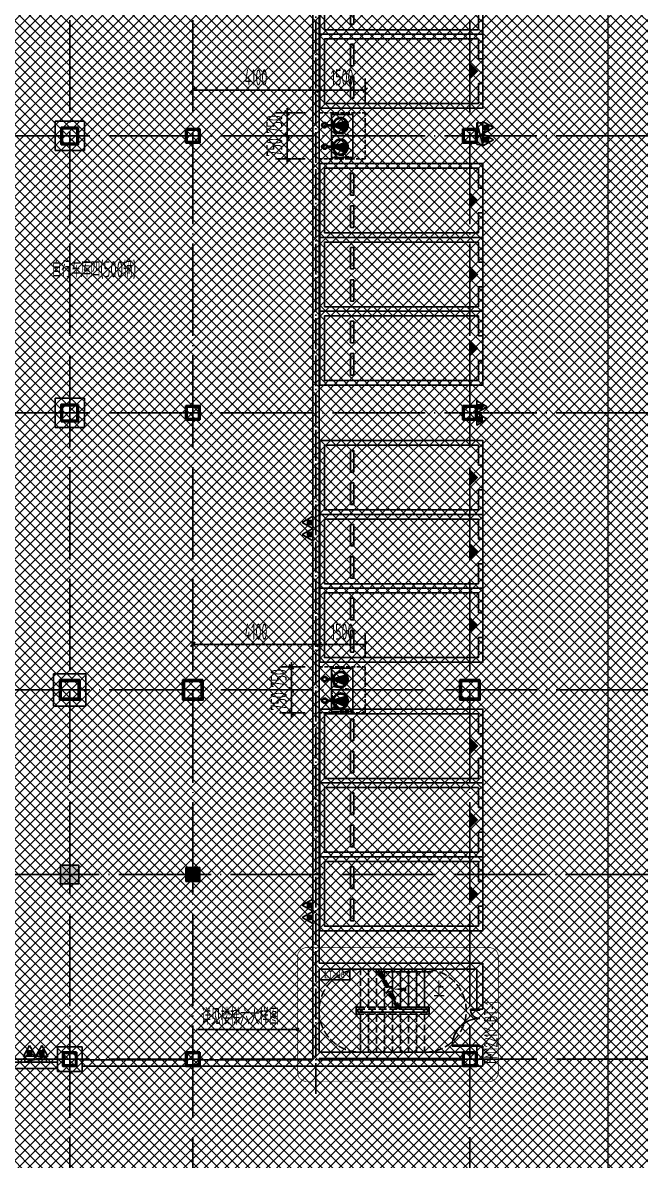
# Model space of a CAD drawing. Extents: x -473190 to 2138458, y -81875 to 2633646.
# Drawn here: x 944880 to 964940, y -43091 to -6132 of the extents above; entities that cross this region are included whole.
import ezdxf
from ezdxf.enums import TextEntityAlignment as Align

# ---------------------------------------------------------------- set-up
doc = ezdxf.new("R2010")
doc.units = 0
doc.header["$LTSCALE"] = 1000
for name, pattern in [('DASH', [0.35, 0.25, -0.1]), ('DOTE', [2.42, 2, -0.2, 0.02, -0.2]), ('排水', [1.1, 1, -0.1])]:
    doc.linetypes.add(name, pattern=pattern)
for name, color, linetype in [('00-停车位', 67, 'Continuous'), ('A-COLUMN', 2, 'Continuous'), ('A-ROOM_NAME', 23, 'Continuous'), ('A-STAIR', 3, 'Continuous'), ('A-WALL', 2, 'Continuous'), ('DIM_LEAD', 3, 'Continuous'), ('DIM_SYMB', 3, 'Continuous'), ('DOOR_FIRE', 4, 'Continuous'), ('DOOR_FIRE_TEXT', 7, 'Continuous'), ('DOTE', 1, 'DOTE'), ('HANDRAIL', 3, 'Continuous'), ('PUB_DIM', 3, 'Continuous'), ('PUB_HATCH', 8, 'Continuous'), ('PUB_TEXT', 7, 'Continuous'), ('SRC-03F$0$A-SYMB-NUMB-T', 4, 'Continuous'), ('SRC-03F$0$A-WALL', 7, 'Continuous'), ('STAIR', 2, 'Continuous'), ('W-EQUIP_消火栓', 7, 'Continuous'), ('W-EQUIP_灭火器', 7, 'Continuous'), ('排水', 4, 'Continuous'), ('索引线', 252, 'Continuous'), ('集水坑', 4, 'Continuous')]:
    doc.layers.add(name, color=color, linetype=linetype)
doc.layers.add('GPS-污水', color=2, linetype='排水', lineweight=40)
doc.layers.add('钢柱', color=51, linetype='Continuous', lineweight=35)
doc.styles.add('8B2_01', font='simhei.ttf', dxfattribs={"width": 0.8})
doc.styles.add('8B2_02', font='tssdeng.shx', dxfattribs={"width": 0.6, "bigfont": 'TSSDCHN.shx'})
doc.styles.add('_TCH_DIM', font='SIMPLEX', dxfattribs={"bigfont": 'GBCBIG'})
doc.styles.add('_TCH_DIM_T3', font='tssdeng.shx', dxfattribs={"width": 0.564706, "bigfont": '@@@tssdchn.shx'})
doc.styles.add('_TCH_WINDOW', font='tssdeng.shx', dxfattribs={"width": 0.8, "height": 3.5, "bigfont": 'tssdchn.shx'})
doc.styles.add('SRC-03F$0$ECADI-TXT', font='simplex.shx', dxfattribs={"bigfont": 'hztxt.shx'})
doc.styles.get("Standard").update_dxf_attribs({"font": 'gbenor.shx', "bigfont": 'gbcbig.shx'})
doc.dimstyles.new('_TCH_ARCH&&150', dxfattribs={"dimtxt": 525, "dimasz": 150, "dimexe": 375, "dimexo": 450, "dimgap": 150, "dimtad": 1, "dimdec": 0, "dimzin": 0, "dimdsep": 46, "dimtxsty": '_TCH_DIM_T3', "dimblk": 'ARCHTICK', "dimcen": 0.09, "dimclrt": 7, "dimazin": 2, "dimtfac": 1, "dimtdec": 0, "dimtix": 1, "dimtmove": 2, "dimatfit": 3, "dimfxl": 0, "dimtolj": 1, "dimtzin": 0, "dimarcsym": 0})

# ---------------------------------------------------------------- blocks, each defined once
blk = doc.blocks.new('车位2400x5300')
at = {"layer": '00-停车位', "color": 251}
for p, q in [((-875, -1000), (-175, -1000)), ((-875, -1100), (-875, -1000)), ((-875, -1100), (-175, -1100)), ((-175, -1100), (-175, -1000)), ((175, -1000), (875, -1000)), ((175, -1100), (175, -1000)), ((175, -1100), (875, -1100)), ((875, -1100), (875, -1000)), ((400, -5300), (-400, -5300))]:
    blk.add_line(p, q, dxfattribs=at)
blk.add_lwpolyline([(400, -5150), (400, -5300), (1200, -5300), (1200, 0), (-1200, 0), (-1200, -5300), (-400, -5300), (-400, -5150), (-1050, -5150), (-1050, -150), (1050, -150), (1050, -5150), (400, -5150)], dxfattribs=at)
blk.add_lwpolyline([(0, -5150, 0, 600, 0), (0, -4850, 600, 600, 0)], format="xyseb", dxfattribs=at)
blk = doc.blocks.new('$SB01_1')
h = blk.add_hatch(color=256)
h.dxf.hatch_style = 1
h.paths.add_polyline_path([(-0.381, -0.323), (0.5, 0), (-0.381, 0.323)])
h.paths.add_polyline_path([(0, 0), (0.002, 0), (0.002, 0.001), (0, 0.001)], flags=24)
h.paths.add_polyline_path([(0, -0.002), (0.003, -0.002), (0.003, -0.001), (0, -0.001)], flags=24)
h.paths.add_polyline_path([(0, -0.003), (0.003, -0.003), (0.003, -0.002), (0, -0.002)], flags=24)
for p, q in [((0.5, 0), (-0.381, 0.323)), ((-0.381, 0.323), (-0.381, -0.323)), ((0.5, 0), (-0.381, -0.323))]:
    blk.add_line(p, q)
blk.add_circle((0, 0), 0.5)
at = {"flags": 1}
for tag, p in [('UNIT', (0, 0)), ('SPEC', (0, -0.002)), ('WHAT', (0, -0.003))]:
    blk.add_attdef(tag, p, '', height=0.001, dxfattribs=at)
blk = doc.blocks.new('人防集水坑')
at = {"layer": 'GPS-污水', "linetype": '排水'}
for p, q in [((307486, 701151), (307284, 701151)), ((307486, 700451), (307284, 700451))]:
    blk.add_line(p, q, dxfattribs=at)
for centre in [(307561, 701151), (307561, 700451)]:
    blk.add_circle(centre, 75, dxfattribs=at)
at = {"layer": '集水坑', "linetype": 'DASH', "ltscale": 0.5}
blk.add_lwpolyline([(306241, 700051), (306241, 701551), (307741, 701551), (307741, 700051)], close=True, dxfattribs=at)
at = {"layer": '集水坑', "linetype": 'Continuous', "ltscale": 0.5}
for points in [[(306641, 701501), (306641, 700801), (307341, 700801), (307341, 701501)], [(306641, 700801), (306641, 700101), (307341, 700101), (307341, 700801)]]:
    blk.add_lwpolyline(points, close=True, dxfattribs=at)
at = {"layer": '集水坑', "linetype": 'DASH', "ltscale": 0.5}
for points in [[(307341, 700801), (307237, 701397), (306641, 701501)], [(307347, 700101), (307243, 700697), (306647, 700801)]]:
    blk.add_lwpolyline(points, dxfattribs=at)
at = {"layer": 'GPS-污水', "linetype": '排水', "xscale": -480.0000000000002, "yscale": 480.0000000000002, "zscale": 480.0000000000002, "rotation": 176.2535374729293}
for p in [(307045, 701164, 0), (307045, 700464, 0)]:
    blk.add_blockref('$SB01_1', p, dxfattribs=at)
blk = doc.blocks.new('_ArchTick')
at = {"color": 0, "linetype": 'ByBlock', "const_width": 0.4}
blk.add_lwpolyline([(-0.5, -0.5), (0.5, 0.5)], dxfattribs=at)
blk = doc.blocks.new('*D5207')
at = {"layer": 'Defpoints', "color": 0, "transparency": 16777216}
for p in [(47384, -212418), (48284, -212418), (48284, -213168)]:
    blk.add_point(p, dxfattribs=at)
at = {"layer": 'PUB_DIM', "color": 0, "lineweight": -2, "transparency": 16777216}
for p, q in [((47834, -212418), (47009, -212418)), ((47384, -212418), (47384, -212268)), ((47384, -213168), (47384, -212418)), ((47834, -213168), (47009, -213168)), ((47384, -213168), (47384, -213318))]:
    blk.add_line(p, q, dxfattribs=at)
at = {"layer": 'PUB_DIM', "color": 0, "lineweight": -2, "transparency": 16777216, "xscale": 150, "yscale": 150, "zscale": 150}
for p, rotation in [((47384, -212418), 270), ((47384, -213168), 90)]:
    blk.add_blockref('_ArchTick', p, dxfattribs=dict(at, rotation=rotation))
at = {"layer": 'PUB_DIM', "color": 7, "transparency": 16777216, "insert": (46972, -212793), "char_height": 525, "attachment_point": 5, "rotation": 90, "style": '_TCH_DIM_T3'}
blk.add_mtext('\\A1;750', dxfattribs=at)
blk = doc.blocks.new('*D5208')
at = {"layer": 'Defpoints', "color": 0, "transparency": 16777216}
for p in [(47384, -211668), (48284, -211668), (48284, -212418)]:
    blk.add_point(p, dxfattribs=at)
at = {"layer": 'PUB_DIM', "color": 0, "lineweight": -2, "transparency": 16777216}
for p, q in [((47834, -211668), (47009, -211668)), ((47384, -211668), (47384, -211518)), ((47384, -212418), (47384, -211668)), ((47834, -212418), (47009, -212418)), ((47384, -212418), (47384, -212568))]:
    blk.add_line(p, q, dxfattribs=at)
at = {"layer": 'PUB_DIM', "color": 0, "lineweight": -2, "transparency": 16777216, "xscale": 150, "yscale": 150, "zscale": 150}
for p, rotation in [((47384, -211668), 270), ((47384, -212418), 90)]:
    blk.add_blockref('_ArchTick', p, dxfattribs=dict(at, rotation=rotation))
at = {"layer": 'PUB_DIM', "color": 7, "transparency": 16777216, "insert": (46972, -212043), "char_height": 525, "attachment_point": 5, "rotation": 90, "style": '_TCH_DIM_T3'}
blk.add_mtext('\\A1;750', dxfattribs=at)
blk = doc.blocks.new('*D5209')
at = {"layer": 'Defpoints', "color": 0, "transparency": 16777216}
for p in [(47243, -193668), (48284, -193668), (48284, -194418)]:
    blk.add_point(p, dxfattribs=at)
at = {"layer": 'PUB_DIM', "color": 0, "lineweight": -2, "transparency": 16777216}
for p, q in [((47834, -193668), (46868, -193668)), ((47243, -193668), (47243, -193518)), ((47243, -194418), (47243, -193668)), ((47834, -194418), (46868, -194418)), ((47243, -194418), (47243, -194568))]:
    blk.add_line(p, q, dxfattribs=at)
at = {"layer": 'PUB_DIM', "color": 0, "lineweight": -2, "transparency": 16777216, "xscale": 150, "yscale": 150, "zscale": 150}
for p, rotation in [((47243, -193668), 270), ((47243, -194418), 90)]:
    blk.add_blockref('_ArchTick', p, dxfattribs=dict(at, rotation=rotation))
at = {"layer": 'PUB_DIM', "color": 7, "transparency": 16777216, "insert": (46831, -194043), "char_height": 525, "attachment_point": 5, "rotation": 90, "style": '_TCH_DIM_T3'}
blk.add_mtext('\\A1;750', dxfattribs=at)
blk = doc.blocks.new('*D5210')
at = {"layer": 'Defpoints', "color": 0, "transparency": 16777216}
for p in [(47243, -194418), (48284, -194418), (48284, -195168)]:
    blk.add_point(p, dxfattribs=at)
at = {"layer": 'PUB_DIM', "color": 0, "lineweight": -2, "transparency": 16777216}
for p, q in [((47243, -194418), (47243, -194268)), ((47834, -194418), (46868, -194418)), ((47243, -195168), (47243, -194418)), ((47834, -195168), (46868, -195168)), ((47243, -195168), (47243, -195318))]:
    blk.add_line(p, q, dxfattribs=at)
at = {"layer": 'PUB_DIM', "color": 0, "lineweight": -2, "transparency": 16777216, "xscale": 150, "yscale": 150, "zscale": 150}
for p, rotation in [((47243, -194418), 270), ((47243, -195168), 90)]:
    blk.add_blockref('_ArchTick', p, dxfattribs=dict(at, rotation=rotation))
at = {"layer": 'PUB_DIM', "color": 7, "transparency": 16777216, "insert": (46831, -194793), "char_height": 525, "attachment_point": 5, "rotation": 90, "style": '_TCH_DIM_T3'}
blk.add_mtext('\\A1;750', dxfattribs=at)
blk = doc.blocks.new('*D5292')
at = {"layer": 'Defpoints', "color": 0, "transparency": 16777216}
for p in [(48284, -192929), (44184, -193823), (48284, -193823)]:
    blk.add_point(p, dxfattribs=at)
at = {"layer": 'PUB_DIM', "color": 0, "lineweight": -2, "transparency": 16777216}
for p, q in [((44184, -193373), (44184, -192554)), ((48284, -193373), (48284, -192554)), ((44184, -192929), (48284, -192929))]:
    blk.add_line(p, q, dxfattribs=at)
at = {"layer": 'PUB_DIM', "color": 0, "lineweight": -2, "transparency": 16777216, "xscale": 150, "yscale": 150, "zscale": 150, "rotation": 180}
blk.add_blockref('_ArchTick', (44184, -192929), dxfattribs=at)
at = {"layer": 'PUB_DIM', "color": 0, "lineweight": -2, "transparency": 16777216, "xscale": 150, "yscale": 150, "zscale": 150}
blk.add_blockref('_ArchTick', (48284, -192929), dxfattribs=at)
at = {"layer": 'PUB_DIM', "color": 7, "transparency": 16777216, "insert": (46234, -192517), "char_height": 525, "attachment_point": 5, "style": '_TCH_DIM_T3'}
blk.add_mtext('\\A1;4100', dxfattribs=at)
blk = doc.blocks.new('*D5293')
at = {"layer": 'Defpoints', "color": 0, "transparency": 16777216}
for p in [(49784, -192929), (48284, -193823), (49784, -193823)]:
    blk.add_point(p, dxfattribs=at)
at = {"layer": 'PUB_DIM', "color": 0, "lineweight": -2, "transparency": 16777216}
for p, q in [((48284, -193373), (48284, -192554)), ((49784, -193373), (49784, -192554)), ((48284, -192929), (49784, -192929))]:
    blk.add_line(p, q, dxfattribs=at)
at = {"layer": 'PUB_DIM', "color": 0, "lineweight": -2, "transparency": 16777216, "xscale": 150, "yscale": 150, "zscale": 150, "rotation": 180}
blk.add_blockref('_ArchTick', (48284, -192929), dxfattribs=at)
at = {"layer": 'PUB_DIM', "color": 0, "lineweight": -2, "transparency": 16777216, "xscale": 150, "yscale": 150, "zscale": 150}
blk.add_blockref('_ArchTick', (49784, -192929), dxfattribs=at)
at = {"layer": 'PUB_DIM', "color": 7, "transparency": 16777216, "insert": (49034, -192517), "char_height": 525, "attachment_point": 5, "style": '_TCH_DIM_T3'}
blk.add_mtext('\\A1;1500', dxfattribs=at)
blk = doc.blocks.new('*D5294')
at = {"layer": 'Defpoints', "color": 0, "transparency": 16777216}
for p in [(48284, -210940), (44184, -211834), (48284, -211834)]:
    blk.add_point(p, dxfattribs=at)
at = {"layer": 'PUB_DIM', "color": 0, "lineweight": -2, "transparency": 16777216}
for p, q in [((44184, -211384), (44184, -210565)), ((48284, -211384), (48284, -210565)), ((44184, -210940), (48284, -210940))]:
    blk.add_line(p, q, dxfattribs=at)
at = {"layer": 'PUB_DIM', "color": 0, "lineweight": -2, "transparency": 16777216, "xscale": 150, "yscale": 150, "zscale": 150, "rotation": 180}
blk.add_blockref('_ArchTick', (44184, -210940), dxfattribs=at)
at = {"layer": 'PUB_DIM', "color": 0, "lineweight": -2, "transparency": 16777216, "xscale": 150, "yscale": 150, "zscale": 150}
blk.add_blockref('_ArchTick', (48284, -210940), dxfattribs=at)
at = {"layer": 'PUB_DIM', "color": 7, "transparency": 16777216, "insert": (46234, -210527), "char_height": 525, "attachment_point": 5, "style": '_TCH_DIM_T3'}
blk.add_mtext('\\A1;4100', dxfattribs=at)
blk = doc.blocks.new('*D5295')
at = {"layer": 'Defpoints', "color": 0, "transparency": 16777216}
for p in [(49784, -210940), (48284, -211834), (49784, -211834)]:
    blk.add_point(p, dxfattribs=at)
at = {"layer": 'PUB_DIM', "color": 0, "lineweight": -2, "transparency": 16777216}
for p, q in [((48284, -211384), (48284, -210565)), ((49784, -211384), (49784, -210565)), ((48284, -210940), (49784, -210940))]:
    blk.add_line(p, q, dxfattribs=at)
at = {"layer": 'PUB_DIM', "color": 0, "lineweight": -2, "transparency": 16777216, "xscale": 150, "yscale": 150, "zscale": 150, "rotation": 180}
blk.add_blockref('_ArchTick', (48284, -210940), dxfattribs=at)
at = {"layer": 'PUB_DIM', "color": 0, "lineweight": -2, "transparency": 16777216, "xscale": 150, "yscale": 150, "zscale": 150}
blk.add_blockref('_ArchTick', (49784, -210940), dxfattribs=at)
at = {"layer": 'PUB_DIM', "color": 7, "transparency": 16777216, "insert": (49034, -210527), "char_height": 525, "attachment_point": 5, "style": '_TCH_DIM_T3'}
blk.add_mtext('\\A1;1500', dxfattribs=at)
blk = doc.blocks.new('A$C00330F2E')
at = {"layer": 'A-COLUMN'}
for p, q in [((5325, -161850), (4375, -161850)), ((4375, -161850), (4375, -162800)), ((5325, -162800), (5325, -161850)), ((4375, -162800), (5325, -162800)), ((5325, -170850), (4375, -170850)), ((4375, -170850), (4375, -171800)), ((5325, -171800), (5325, -170850)), ((4375, -171800), (5325, -171800)), ((5375, -179800), (4325, -179800)), ((4325, -179800), (4325, -180850)), ((5375, -180850), (5375, -179800)), ((4325, -180850), (5375, -180850)), ((5250, -191925), (4450, -191925)), ((4450, -191925), (4450, -192725)), ((5250, -192725), (5250, -191925)), ((4450, -192725), (5250, -192725))]:
    blk.add_line(p, q, dxfattribs=at)
at = {"layer": '钢柱', "color": 4, "lineweight": 35}
for points in [[(5125, -162050), (4575, -162050), (4575, -162600), (5125, -162600)], [(5095, -162570), (4605, -162570), (4605, -162080), (5095, -162080)], [(9075, -162100), (8625, -162100), (8625, -162550), (9075, -162550)], [(9045, -162520), (8655, -162520), (8655, -162130), (9045, -162130)], [(18075, -162100), (17625, -162100), (17625, -162550), (18075, -162550)], [(18045, -162520), (17655, -162520), (17655, -162130), (18045, -162130)], [(5125, -171050), (4575, -171050), (4575, -171600), (5125, -171600)], [(5095, -171570), (4605, -171570), (4605, -171080), (5095, -171080)], [(9075, -171100), (8625, -171100), (8625, -171550), (9075, -171550)], [(18075, -171100), (17625, -171100), (17625, -171550), (18075, -171550)], [(9045, -171520), (8655, -171520), (8655, -171130), (9045, -171130)], [(18045, -171520), (17655, -171520), (17655, -171130), (18045, -171130)], [(5175, -180000), (4525, -180000), (4525, -180650), (5175, -180650)], [(5135, -180610), (4565, -180610), (4565, -180040), (5135, -180040)], [(9175, -180000), (8525, -180000), (8525, -180650), (9175, -180650)], [(9135, -180610), (8565, -180610), (8565, -180040), (9135, -180040)], [(18175, -180000), (17525, -180000), (17525, -180650), (18175, -180650)], [(18135, -180610), (17565, -180610), (17565, -180040), (18135, -180040)], [(5075, -192100), (4625, -192100), (4625, -192550), (5075, -192550)], [(5045, -192520), (4655, -192520), (4655, -192130), (5045, -192130)], [(9075, -192100), (8625, -192100), (8625, -192550), (9075, -192550)], [(9045, -192520), (8655, -192520), (8655, -192130), (9045, -192130)], [(18075, -192100), (17625, -192100), (17625, -192550), (18075, -192550)], [(18045, -192520), (17655, -192520), (17655, -192130), (18045, -192130)]]:
    blk.add_lwpolyline(points, close=True, dxfattribs=at)
blk = doc.blocks.new('A$C2B5B1B2C')
at = {"layer": 'DOTE', "linetype": 'DOTE', "ltscale": 0.5}
blk.add_line((13725, -179425), (13725, -126325), dxfattribs=at)
blk = doc.blocks.new('SRC-03F$0$ECADI-TAG-CODE')
at = {"layer": 'SRC-03F$0$A-SYMB-NUMB-T', "color": 1}
blk.add_lwpolyline([(3.41, 8.1), (13.41, 8.1), (13.41, 4.6), (3.41, 4.6)], close=True, dxfattribs=at)
at = {"layer": 'SRC-03F$0$A-SYMB-NUMB-T', "style": 'SRC-03F$0$ECADI-TXT', "width": 0.7}
blk.add_attdef('CODE', text='', height=2.5, dxfattribs=at).set_placement((8.41, 6.35), align=Align.MIDDLE_CENTER)
blk = doc.blocks.new('$TwtSys$00000434')
for p, q in [((-0.5, 0.5), (-0.5, -0.5)), ((-0.5, -0.5), (0.5, 0.5)), ((0.5, 0.5), (-0.5, 0.5)), ((0.5, -0.5), (0.5, 0.5)), ((-0.5, -0.5), (0.5, -0.5))]:
    blk.add_line(p, q)
blk.add_solid([(0.5, -0.5), (0.5, 0.5), (-0.5, -0.5)])
blk = doc.blocks.new('$TwtSys$00000546')
h = blk.add_hatch()
h.set_pattern_fill('ANSI31', color=256, scale=200, style=0)
h.set_pattern_definition([(45, (-38543.802, -6670.83), (-17.67767, 17.67767), [])])
h.paths.add_polyline_path([(-65, 174), (65, 174), (65, 44), (-65, 44)])
for points in [[(0, 344), (-198, 0), (198, 0)], [(-65, 174), (65, 174), (65, 44), (-65, 44)]]:
    blk.add_lwpolyline(points, close=True)
blk = doc.blocks.new('ADFASDF')
h = blk.add_hatch()
h.set_pattern_fill('ANSI37', color=8, scale=150)
h.set_pattern_definition([(45, (0, 0), (-168.3798, 168.3798), []), (135, (0, 0), (-168.3798, -168.3798), [])])
h.paths.add_polyline_path([(521397, 239186), (521397, 224886), (539697, 224886), (539697, 169261), (524947, 169261), (524947, 171211), (527822, 171211), (527922, 176611), (501318, 176611), (501125, 109884), (530547, 109887), (530547, 107449), (538188, 100503), (536147, 98236), (540086, 94690), (517812, 69953), (517812, 59790), (482108, 20136), (405247, 20136), (405247, 26086), (391997, 40436), (391997, 64736), (399997, 64738), (399997, 239186), (409022, 239186)])
blk = doc.blocks.new('$DorLib2D$00000225')
at = {"color": 0}
for p, q in [((0.475, -0.001), (0.475, 0.752)), ((0.475, 0.752), (0.5, 0.752)), ((0.5, -0.001), (0.5, 0.752)), ((-0.5, 0), (-0.5, 0.252)), ((-0.475, 0.252), (-0.5, 0.252)), ((-0.475, 0), (-0.475, 0.252)), ((-0.475, 0), (-0.5, 0)), ((0.475, -0.001), (0.5, -0.001))]:
    blk.add_line(p, q, dxfattribs=at)
for centre, radius, start, end in [((0.505, -0.002), 0.755, 92.2493, 179.7238), ((-0.501, 0.003), 0.251, 359.7899, 84.0974)]:
    blk.add_arc(centre, radius, start, end, dxfattribs=at)
blk = doc.blocks.new('_FZH')
blk.add_lwpolyline([(-0.5, -0.5), (0.5, -0.5), (0.5, 0.5), (-0.5, 0.5)], close=True)
at = {"layer": 'PUB_HATCH'}
blk.add_solid([(-0.5, -0.5), (0.5, -0.5), (-0.5, 0.5), (0.5, 0.5)], dxfattribs=at)
blk = doc.blocks.new('A$C3672542B')
at = {"layer": '排水', "color": 3, "linetype": 'DASH'}
for points in [[(51024.2, -192427.7, 0, 0, 0), (50312.3, -193139.6, 160, 0, 0), (49888.1, -193563.9, 0, 0, 0)], [(51024.2, -196408.7, 0, 0, 0), (50312.3, -195696.8, 160, 0, 0), (49888.1, -195272.6, 0, 0, 0)], [(51024.2, -210427.7, 0, 0, 0), (50312.3, -211139.6, 160, 0, 0), (49888.1, -211563.9, 0, 0, 0)], [(51024.2, -214408.7, 0, 0, 0), (50312.3, -213696.8, 160, 0, 0), (49888.1, -213272.6, 0, 0, 0)]]:
    blk.add_lwpolyline(points, format="xyseb", dxfattribs=at)
at = {"layer": '集水坑', "linetype": 'Continuous', "rotation": 180}
for p in [(356024.7, 506382.5), (356024.7, 488382.5)]:
    blk.add_blockref('人防集水坑', p, dxfattribs=at)
at = {"layer": 'PUB_DIM'}
for p1, p2, distance, picture, middle in [((44183.7, -193823.4), (48283.7, -193823.4), 894.3, '*D5292', (46233.7, -192516.6)), ((48283.7, -193823.4), (49783.7, -193823.4), 894.3, '*D5293', (49033.7, -192516.6)), ((48283.7, -194418.2), (48283.7, -193668.2), 1040.5, '*D5209', (46830.7, -194043.2)), ((48283.7, -195168.2), (48283.7, -194418.2), 1040.5, '*D5210', (46830.7, -194793.2)), ((44183.7, -211834.2), (48283.7, -211834.2), 894.3, '*D5294', (46233.7, -210527.4)), ((48283.7, -211834.2), (49783.7, -211834.2), 894.3, '*D5295', (49033.7, -210527.4)), ((48283.7, -212418.2), (48283.7, -211668.2), 899.4, '*D5208', (46971.8, -212043.2)), ((48283.7, -213168.2), (48283.7, -212418.2), 899.4, '*D5207', (46971.8, -212793.2))]:
    dim = blk.add_aligned_dim(p1=p1, p2=p2, distance=distance, dimstyle='_TCH_ARCH&&150', dxfattribs=at)
    dim.commit()
    dim.dimension.update_dxf_attribs({"geometry": picture, "text_midpoint": middle})

msp = doc.modelspace()

# ---------------------------------------------------------------- linework, layer by layer
at = {"linetype": 'DASH', "const_width": 40}
msp.add_lwpolyline([(963892, 183234.3), (963892, -66868.2)], dxfattribs=at)
at = {"layer": 'A-COLUMN'}
for p, q in [((950631.7, -39582.6), (950181.7, -39582.6)), ((950181.7, -39582.6), (950181.7, -40032.6)), ((950631.7, -40032.6), (950631.7, -39582.6)), ((959631.7, -39582.6), (959181.7, -39582.6)), ((959181.7, -39582.6), (959181.7, -40032.6)), ((959631.7, -40032.6), (959631.7, -39582.6)), ((950181.7, -40032.6), (950631.7, -40032.6)), ((959181.7, -40032.6), (959631.7, -40032.6))]:
    msp.add_line(p, q, dxfattribs=at)
at = {"layer": 'A-STAIR', "color": 252, "linetype": 'DASH'}
for p, q in [((955856.7, -36882.6), (954506.7, -36882.6)), ((954506.7, -36882.6), (954506.7, -39582.6)), ((956372.6, -36882.6), (955856.7, -36882.6)), ((955856.7, -38122.6), (955856.7, -36882.6)), ((955856.7, -38122.6), (955856.7, -36882.6)), ((956116.7, -38122.6), (956116.7, -36882.6)), ((956683.9, -37481.8), (956372.6, -36882.6)), ((956376.7, -38122.6), (956376.7, -36890.5)), ((957936.7, -36882.6), (956485.3, -36882.6)), ((956785, -37459.5), (956485.3, -36882.6)), ((956636.7, -37174), (956636.7, -36882.6)), ((956896.7, -37674.4), (956896.7, -36882.6)), ((957156.7, -38122.6), (957156.7, -36882.6)), ((957416.7, -38122.6), (957416.7, -36882.6)), ((957676.7, -38122.6), (957676.7, -36882.6)), ((957936.7, -38122.6), (957936.7, -36882.6)), ((956636.7, -38122.6), (956636.7, -37390.9)), ((956866.3, -37441.5), (956683.9, -37481.8)), ((956684.4, -37639.7), (956866.3, -37441.5)), ((956858.7, -37601.2), (956684.4, -37639.7)), ((957048.1, -38182.6), (956757.6, -37623.5)), ((957160.8, -38182.6), (956858.7, -37601.2)), ((956896.7, -38122.6), (956896.7, -37891.3)), ((957016.9, -38122.6), (955706.7, -38122.6)), ((955706.7, -38122.6), (955706.7, -38342.6)), ((955706.7, -38342.6), (958086.7, -38342.6)), ((957048.1, -38182.6), (955766.7, -38182.6)), ((955766.7, -38182.6), (955766.7, -38282.6)), ((955766.7, -38282.6), (958026.7, -38282.6)), ((957048.1, -38182.6), (955856.7, -38182.6)), ((955856.7, -38282.6), (955856.7, -38182.6)), ((955856.7, -38282.6), (957936.7, -38282.6)), ((955856.7, -38342.6), (955856.7, -39582.6)), ((955856.7, -39582.6), (955856.7, -38342.6)), ((956116.7, -38342.6), (956116.7, -39582.6)), ((956376.7, -38342.6), (956376.7, -39582.6)), ((956636.7, -38342.6), (956636.7, -39582.6)), ((956896.7, -38342.6), (956896.7, -39582.6)), ((958086.7, -38122.6), (957129.6, -38122.6)), ((957156.7, -38342.6), (957156.7, -39582.6)), ((957936.7, -38182.6), (957160.8, -38182.6)), ((958026.7, -38182.6), (957160.8, -38182.6)), ((957416.7, -38342.6), (957416.7, -39582.6)), ((957676.7, -38342.6), (957676.7, -39582.6)), ((957936.7, -38182.6), (957936.7, -38282.6)), ((957936.7, -38342.6), (957936.7, -39582.6)), ((958026.7, -38282.6), (958026.7, -38182.6)), ((958086.7, -38342.6), (958086.7, -38122.6)), ((954506.7, -39582.6), (955856.7, -39582.6)), ((955856.7, -39582.6), (957936.7, -39582.6))]:
    msp.add_line(p, q, dxfattribs=at)
at = {"layer": 'A-STAIR'}
for p, q in [((957936.7, -36882.6), (956429, -36882.6)), ((956429, -36882.6), (956734.5, -37470.6)), ((956636.7, -37282.5), (956636.7, -36882.6)), ((956896.7, -37782.8), (956896.7, -36882.6)), ((957156.7, -38122.6), (957156.7, -36882.6)), ((957416.7, -38122.6), (957416.7, -36882.6)), ((957676.7, -38122.6), (957676.7, -36882.6)), ((957936.7, -38122.6), (957936.7, -36882.6)), ((956866.3, -37441.5), (956684.4, -37639.7)), ((956684.4, -37639.7), (956808.1, -37612.4)), ((956734.5, -37470.6), (956866.3, -37441.5)), ((956808.1, -37612.4), (957104.5, -38182.6)), ((958056.7, -38122.6), (957073.3, -38122.6)), ((957936.7, -38182.6), (957104.5, -38182.6)), ((958056.7, -38182.6), (957104.5, -38182.6)), ((958056.7, -38182.6), (958056.7, -38122.6))]:
    msp.add_line(p, q, dxfattribs=at)
at = {"layer": 'A-WALL'}
for p, q in [((954306.7, -807.6), (954306.7, -36782.6)), ((954506.7, -907.6), (954506.7, -36682.6)), ((954306.7, -36782.6), (954306.7, -39682.6)), ((954506.7, -36682.6), (959831.7, -36682.6)), ((954506.7, -36882.6), (959631.7, -36882.6)), ((954506.7, -36882.6), (954506.7, -39582.6)), ((959631.7, -36882.6), (959631.7, -38182.6)), ((959831.7, -38182.6), (959831.7, -36682.6)), ((959631.7, -38182.6), (959831.7, -38182.6)), ((959831.7, -39382.6), (959631.7, -39382.6)), ((959631.7, -39382.6), (959631.7, -39582.6)), ((959831.7, -39682.6), (959831.7, -39382.6)), ((939744.7, -39907.6), (946006.7, -39907.6)), ((946006.7, -39907.6), (946006.7, -40107.6)), ((946806.7, -39832.6), (950181.7, -39832.6)), ((946806.7, -39832.6), (946806.7, -40032.6)), ((950631.7, -39832.6), (954306.7, -39832.6)), ((954306.7, -39682.6), (954306.7, -39832.6)), ((954506.7, -39582.6), (959181.7, -39582.6)), ((954506.7, -39782.6), (959181.7, -39782.6)), ((954506.7, -39782.6), (954506.7, -39832.6)), ((954506.7, -39832.6), (959181.7, -39832.6)), ((959631.7, -39782.6), (959631.7, -39832.6)), ((959831.7, -39682.6), (959831.7, -40032.6)), ((939644.7, -40107.6), (946006.7, -40107.6)), ((946806.7, -40032.6), (950181.7, -40032.6)), ((950631.7, -40032.6), (954406.7, -40032.6)), ((954406.7, -40032.6), (959181.7, -40032.6)), ((959631.7, -40032.6), (959831.7, -40032.6))]:
    msp.add_line(p, q, dxfattribs=at)
at = {"layer": 'DIM_LEAD'}
for p, q in [((952854.8, -38841), (950521.1, -38841)), ((953809.6, -38841), (952854.8, -38841)), ((953809.6, -38841), (952854.8, -38841)), ((953809.6, -38841), (952854.8, -38841)), ((953809.6, -38841), (952854.8, -38841))]:
    msp.add_line(p, q, dxfattribs=at)
at = {"layer": 'DIM_LEAD', "const_width": 60}
msp.add_lwpolyline([(953839.6, -38841, 1), (953779.6, -38841, 1)], format="xyb", close=True, dxfattribs=at)
msp.add_lwpolyline([(953839.6, -38841, 1), (953779.6, -38841, 1)], format="xyb", close=True, dxfattribs=at)
msp.add_lwpolyline([(953839.6, -38841, 1), (953779.6, -38841, 1)], format="xyb", close=True, dxfattribs=at)
msp.add_lwpolyline([(953839.6, -38841, 1), (953779.6, -38841, 1)], format="xyb", close=True, dxfattribs=at)
at = {"layer": 'DIM_SYMB'}
msp.add_lwpolyline([(958066.7, -37532.6, 0, 0, 0), (956896.7, -37532.6, 0, 120, 0), (957346.7, -37532.6, 0, 0, 0)], format="xyseb", dxfattribs=at)
at = {"layer": 'DOTE', "color": 16, "linetype": 'DOTE', "ltscale": 1.5}
for p, q in [((946406.7, 171823.5), (946406.7, -58315.4)), ((950406.7, 171823.5), (950406.7, -58315.4)), ((959406.7, 171823.5), (959406.7, -58315.4)), ((900498, -9807.6), (1024406.7, -9807.6)), ((900498, -18807.6), (1024406.7, -18807.6)), ((900498, -27807.6), (1024406.7, -27807.6)), ((900498, -39807.6), (1024406.7, -39807.6))]:
    msp.add_line(p, q, dxfattribs=at)
at = {"layer": 'DOTE', "color": 127, "linetype": 'DOTE', "ltscale": 1.5}
msp.add_line((1030856.7, -33807.6), (900498, -33807.6), dxfattribs=at)
at = {"layer": 'HANDRAIL'}
for p, q in [((956358.4, -36882.6), (958196.7, -36882.6)), ((956358.4, -36882.6), (956358.4, -36964.6)), ((958196.7, -36882.6), (958196.7, -36964.6)), ((956358.4, -36964.6), (958196.7, -36964.6))]:
    msp.add_line(p, q, dxfattribs=at)
at = {"layer": 'STAIR', "color": 9, "linetype": 'DASH'}
for centre, start, end in [((955856.7, -38232.6), 90, 270), ((957936.7, -38232.6), 270, 90)]:
    msp.add_arc(centre, 1350, start, end, dxfattribs=at)
at = {"layer": '索引线', "linetype": 'DASH', "const_width": 20}
msp.add_lwpolyline([(960031.7, -36182.6), (954106.7, -36182.6, 0.4142136), (953806.7, -36482.6), (953806.7, -40232.6, 0.4142136), (954106.7, -40532.6), (960031.7, -40532.6, 0.4142136), (960331.7, -40232.6), (960331.7, -36482.6, 0.4142136)], format="xyb", close=True, dxfattribs=at)

# ---------------------------------------------------------------- block references
for name, p in [('A$C3672542B', (906223, 184610.6)), ('ADFASDF', (518159.5, -74243.9)), ('A$C2B5B1B2C', (940681.7, 138492.4)), ('A$C00330F2E', (941556.7, 152517.4)), ('A$C00330F2E', (941556.7, 152517.4))]:
    msp.add_blockref(name, p)
at = {"layer": '00-停车位', "rotation": 90}
for p in [(954531.7, -5307.6), (954531.7, -7707.6), (954531.7, -11907.6), (954531.7, -14307.6), (954531.7, -16707.6), (954531.7, -20907.6), (954531.7, -23307.6), (954531.7, -25707.6), (954531.7, -29632.6), (954531.7, -32032.6), (954531.7, -34432.6)]:
    msp.add_blockref('车位2400x5300', p, dxfattribs=at)
at = {"layer": 'A-COLUMN', "rotation": 90}
for p, xscale, yscale, zscale in [((946406.7, -33807.6), 600, 600, 600), ((950406.7, -33807.6), 450, 450, 450)]:
    msp.add_blockref('_FZH', p, dxfattribs=dict(at, xscale=xscale, yscale=yscale, zscale=zscale))
at = {"layer": 'DOOR_FIRE'}
ref = msp.add_blockref('$DorLib2D$00000225', (959731.7, -38782.6), dxfattribs=dict(at, xscale=1200, yscale=-1200, zscale=200, rotation=270))
ref.add_attrib('A', 'FM1221Y-BT-1', (960310.5, -39955.4), dxfattribs={"layer": 'DOOR_FIRE_TEXT', "height": 446.25, "rotation": 90, "style": '_TCH_WINDOW', "width": 0.564706})
at = {"layer": 'SRC-03F$0$A-WALL'}
ref = msp.add_blockref('SRC-03F$0$ECADI-TAG-CODE', (955847.6, -37692.6), dxfattribs=dict(at, xscale=-100, yscale=100, zscale=100))
ref.add_attrib('CODE', 'LT-06', dxfattribs={"layer": 'SRC-03F$0$A-SYMB-NUMB-T', "height": 250, "style": '8B2_01', "width": 0.8}).set_placement((955006.7, -37057.6), align=Align.MIDDLE_CENTER)
at = {"layer": 'W-EQUIP_消火栓', "xscale": 700, "yscale": 200, "zscale": 700, "rotation": 270}
msp.add_blockref('$TwtSys$00000434', (959731.7, -9738), dxfattribs=at)
at = {"layer": 'W-EQUIP_消火栓', "xscale": 700, "yscale": 200, "zscale": 700}
msp.add_blockref('$TwtSys$00000434', (945300.9, -39807.6), dxfattribs=at)
at = {"layer": 'W-EQUIP_灭火器', "rotation": 270}
for p in [(959831.7, -9539.6), (959831.7, -9936.4), (959627.1, -18610.4), (959627.1, -19007.2)]:
    msp.add_blockref('$TwtSys$00000546', p, dxfattribs=at)
at = {"layer": 'W-EQUIP_灭火器', "xscale": -1, "rotation": 90.00000500895636}
for p in [(954306.7, -22366.3), (954306.7, -22763.1), (954306.7, -34804.9), (954306.7, -35201.7)]:
    msp.add_blockref('$TwtSys$00000546', p, dxfattribs=at)
at = {"layer": 'W-EQUIP_灭火器'}
for p in [(945102.5, -39707.6), (945499.3, -39707.6)]:
    msp.add_blockref('$TwtSys$00000546', p, dxfattribs=at)

# ---------------------------------------------------------------- texts
at = {"layer": 'A-ROOM_NAME', "style": '8B2_02', "width": 0.6}
msp.add_text('自行车库四(500辆)', height=525, dxfattribs=at).set_placement((945820.8, -14404.6))
at = {"layer": 'PUB_TEXT', "style": '_TCH_DIM'}
msp.add_text('上', height=506.4, dxfattribs=at).set_placement((958224.2, -37795.1))
at = {"layer": 'PUB_TEXT', "style": '8B2_02', "width": 0.6}
msp.add_text('详见楼梯六大样图', height=525, dxfattribs=at).set_placement((950678.6, -38683.5))

doc.saveas('drawing.dxf')
